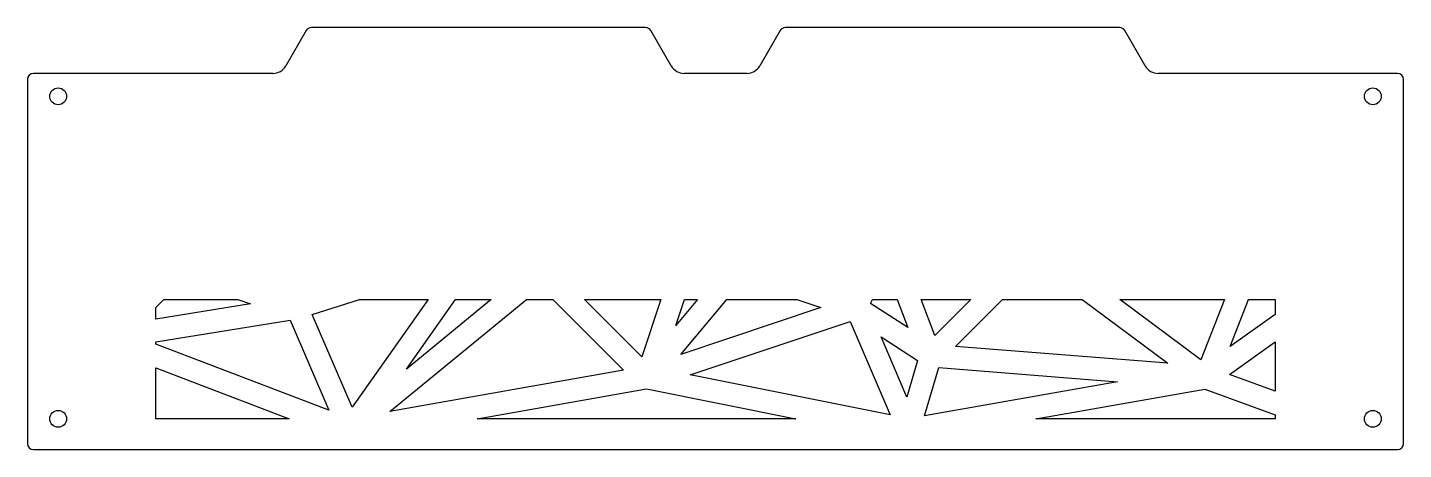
# Model space of a CAD drawing. Header units: millimetres. Extents: x -225 to 225, y -69 to 69.
import ezdxf

# ---------------------------------------------------------------- set-up
doc = ezdxf.new("R2010")
doc.units = ezdxf.units.MM

msp = doc.modelspace()

# ---------------------------------------------------------------- linework, layer by layer
at = {"color": 7, "linetype": 'Continuous', "lineweight": 25}
for p, q in [((-133.83, 68), (-140.47, 56.5)), ((-22.9, 69), (-132.1, 69)), ((-14.53, 56.5), (-21.17, 68)), ((21.17, 68), (14.53, 56.5)), ((132.1, 69), (22.9, 69)), ((140.47, 56.5), (133.83, 68)), ((-144.8, 54), (-223, 54)), ((10.2, 54), (-10.2, 54)), ((223, 54), (144.8, 54)), ((-225, 52), (-225, -67)), ((225, -67), (225, 52)), ((-183, -22.54), (-180.46, -20)), ((-152.06, -21.39), (-183, -26.43)), ((-180.46, -20), (-156.23, -20)), ((-156.23, -20), (-152.06, -21.39)), ((-131.87, -24.88), (-116.47, -20)), ((-94.01, -20), (-118.88, -55.17)), ((-116.47, -20), (-94.01, -20)), ((-106.52, -56.58), (-61.81, -20)), ((-101.1, -42.7), (-85.05, -20)), ((-73.36, -20), (-101.1, -42.7)), ((-85.05, -20), (-73.36, -20)), ((-61.81, -20), (-53.16, -20)), ((-53.16, -20), (-30.07, -43.09)), ((-24.12, -38.7), (-42.82, -20)), ((-42.82, -20), (-17.88, -20)), ((-17.88, -20), (-24.12, -38.7)), ((-12.98, -28.44), (-10.17, -20)), ((-5.89, -20), (-12.98, -28.44)), ((-11.38, -37.91), (3.66, -20)), ((-10.17, -20), (-5.89, -20)), ((3.66, -20), (26.65, -20)), ((26.65, -20), (34.5, -22.61)), ((50.72, -21.27), (51.32, -20)), ((62.9, -29.16), (50.72, -21.27)), ((51.32, -20), (59.38, -20)), ((59.38, -20), (62.9, -29.16)), ((71.75, -31.76), (67.22, -20)), ((67.22, -20), (83.51, -20)), ((83.51, -20), (71.75, -31.76)), ((78.54, -35.31), (93.86, -20)), ((93.86, -20), (119.97, -20)), ((119.97, -20), (147.98, -40.82)), ((158.71, -39.69), (132.23, -20)), ((132.23, -20), (166.47, -20)), ((166.47, -20), (158.71, -39.69)), ((168.3, -35.31), (174.33, -20)), ((174.33, -20), (183, -20)), ((183, -20), (183, -24.81)), ((-183, -26.43), (-183, -22.54)), ((-183, -33.84), (-139.05, -26.68)), ((-139.05, -26.68), (-126.44, -56.12)), ((-118.88, -55.17), (-131.87, -24.88)), ((34.5, -22.61), (-11.38, -37.91)), ((183, -24.81), (168.3, -35.31)), ((-8.29, -44.59), (44.03, -27.15)), ((44.03, -27.15), (57.11, -57.67)), ((-183, -34.52), (-183, -33.84)), ((-126.44, -56.12), (-183, -34.52)), ((62.57, -51.84), (54.15, -32.21)), ((54.15, -32.21), (66.07, -39.92)), ((147.98, -40.82), (78.54, -35.31)), ((168.11, -44.43), (183, -33.8)), ((183, -33.8), (183, -49.92)), ((66.07, -39.92), (62.57, -51.84)), ((-183, -42.35), (-139.41, -59)), ((-183, -59), (-183, -42.35)), ((-30.07, -43.09), (-106.52, -56.58)), ((57.11, -57.67), (-8.29, -44.59)), ((68.38, -57.99), (73.02, -42.21)), ((73.02, -42.21), (131.5, -46.85)), ((183, -49.92), (168.11, -44.43)), ((-77.9, -58.96), (-22.56, -49.2)), ((-22.56, -49.2), (26.27, -58.96)), ((131.5, -46.85), (68.38, -57.99)), ((104.77, -59), (160.03, -49.25)), ((160.03, -49.25), (183, -57.71)), ((183, -57.71), (183, -59)), ((-139.41, -59), (-183, -59)), ((26.27, -58.96), (-77.9, -58.96)), ((183, -59), (104.77, -59)), ((-223, -69), (223, -69))]:
    msp.add_line(p, q, dxfattribs=at)
for centre in [(-215, 46.5), (215, 46.5), (-215, -59), (215, -59)]:
    msp.add_circle(centre, 2.75, dxfattribs=at)
for centre, radius, start, end in [((-132.1, 67), 2, 90, 150), ((-22.9, 67), 2, 30, 90), ((22.9, 67), 2, 90, 150), ((132.1, 67), 2, 30, 90), ((-223, 52), 2, 90, 180), ((-144.8, 59), 5, 270, 330), ((-10.2, 59), 5, 210, 270), ((10.2, 59), 5, 270, 330), ((144.8, 59), 5, 210, 270), ((223, 52), 2, 0, 90), ((-223, -67), 2, 180, 270), ((223, -67), 2, 270, 0)]:
    msp.add_arc(centre, radius, start, end, dxfattribs=at)

doc.saveas('drawing.dxf')
